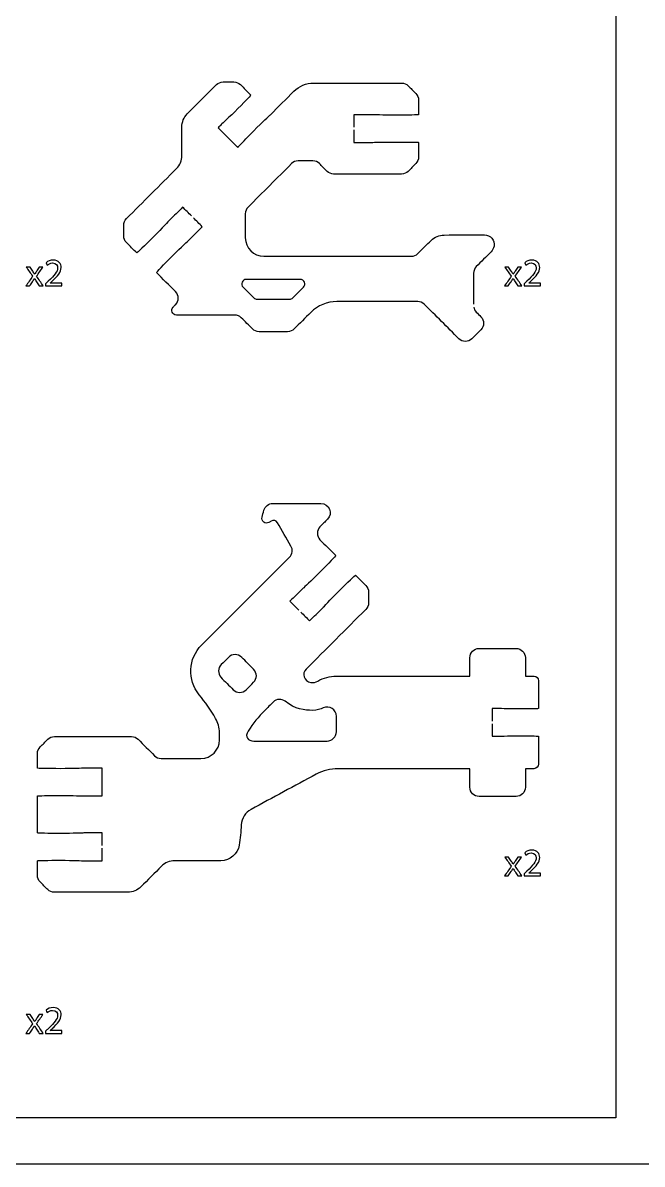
# Model space of a CAD drawing. Extents: x 0 to 395, y 205 to 450.
# Drawn here: x 208.2 to 275.1, y 205 to 328.3 of the extents above; entities that cross this region are included whole.
import ezdxf

# ---------------------------------------------------------------- set-up
doc = ezdxf.new("R2010")
doc.units = 0
doc.header["$MEASUREMENT"] = 0
doc.layers.add('DEFAULT', color=18, linetype='CONTINUOUS')

msp = doc.modelspace()

# ---------------------------------------------------------------- linework, layer by layer
at = {"layer": 'DEFAULT', "color": 18}
for points in [[(395, 205), (0, 205), (0, 450), (395, 450)], [(272.24, 210), (125.56, 210), (125.56, 445), (272.24, 445)]]:
    msp.add_lwpolyline(points, close=True, dxfattribs=at)
at = {"layer": 'DEFAULT', "color": 1}
for points, knots in [([(226.38, 307.47), (226.07, 307.79), (225.75, 308.1), (225.43, 308.42), (224.96, 307.95), (224.48, 307.48), (224.01, 307.01), (223.92, 306.92), (223.26, 306.18), (222.28, 305.21), (221.31, 304.24), (220.51, 303.47), (220.48, 303.47), (220.11, 303.85), (219.73, 304.22), (219.36, 304.59), (219.17, 304.78), (219.06, 305.03), (219.06, 305.3), (219.06, 305.69), (219.06, 306.08), (219.06, 306.47), (219.06, 306.74), (219.17, 306.99), (219.36, 307.18), (221.16, 308.98), (222.96, 310.78), (224.76, 312.58), (225.14, 312.95), (225.35, 313.46), (225.35, 313.99), (225.35, 315.02), (225.35, 316.05), (225.35, 317.08), (225.35, 317.61), (225.56, 318.12), (225.93, 318.5), (226.98, 319.55), (228.04, 320.6), (229.09, 321.66), (229.28, 321.84), (229.53, 321.95), (229.8, 321.95), (230.19, 321.95), (230.58, 321.95), (230.97, 321.95), (231.23, 321.95), (231.48, 321.84), (231.67, 321.66), (232.05, 321.28), (232.42, 320.91), (232.79, 320.53), (232.81, 320.51), (232.39, 320.06), (231.41, 319.08), (230.44, 318.11), (229.7, 317.44), (229.61, 317.35), (229.49, 317.23), (229.38, 317.12), (229.26, 317), (229.97, 316.29), (230.67, 315.58), (231.38, 314.88), (231.5, 314.99), (231.61, 315.11), (231.73, 315.23), (231.82, 315.32), (232.49, 316.06), (233.46, 317.03), (234.44, 318.01), (234.8, 318.3), (234.92, 318.41), (235.76, 319.26), (236.61, 320.1), (237.45, 320.95), (238.01, 321.51), (238.78, 321.83), (239.58, 321.83), (242.75, 321.83), (245.92, 321.83), (249.09, 321.83), (249.35, 321.83), (249.61, 321.72), (249.79, 321.54), (250.07, 321.26), (250.35, 320.98), (250.62, 320.71), (250.81, 320.52), (250.92, 320.27), (250.92, 320), (250.92, 319.47), (250.92, 318.94), (250.92, 318.41), (250.92, 318.39), (249.8, 318.36), (248.41, 318.36), (247.03, 318.36), (246.04, 318.41), (245.91, 318.41), (245.25, 318.41), (244.58, 318.41), (243.92, 318.41), (243.92, 317.96), (243.92, 317.52), (243.92, 317.07)], [0, 0, 0, 0, 3.832519, 3.832519, 3.832519, 9.503515, 9.503515, 9.503515, 10.503515, 10.503515, 10.503515, 11.503515, 11.503515, 11.503515, 15.986572, 15.986572, 15.986572, 16.986572, 16.986572, 16.986572, 20.316572, 20.316572, 20.316572, 21.316572, 21.316572, 21.316572, 42.968186, 42.968186, 42.968186, 43.968186, 43.968186, 43.968186, 52.728186, 52.728186, 52.728186, 53.728186, 53.728186, 53.728186, 66.385398, 66.385398, 66.385398, 67.385398, 67.385398, 67.385398, 70.705398, 70.705398, 70.705398, 71.705398, 71.705398, 71.705398, 76.202597, 76.202597, 76.202597, 77.202597, 77.202597, 77.202597, 78.202597, 78.202597, 78.202597, 79.61681, 79.61681, 79.61681, 88.123308, 88.123308, 88.123308, 89.537522, 89.537522, 89.537522, 90.537522, 90.537522, 90.537522, 91.547522, 91.547522, 91.547522, 101.701575, 101.701575, 101.701575, 102.701575, 102.701575, 102.701575, 129.651575, 129.651575, 129.651575, 130.651575, 130.651575, 130.651575, 133.974977, 133.974977, 133.974977, 134.974977, 134.974977, 134.974977, 139.464977, 139.464977, 139.464977, 140.464977, 140.464977, 140.464977, 141.464977, 141.464977, 141.464977, 147.124977, 147.124977, 147.124977, 150.944977, 150.944977, 150.944977, 150.944977]), ([(243.92, 316.77), (243.92, 316.32), (243.92, 315.87), (243.92, 315.42), (244.58, 315.42), (245.25, 315.42), (245.91, 315.42), (246.04, 315.42), (247.03, 315.46), (248.41, 315.46), (249.8, 315.46), (250.92, 315.44), (250.92, 315.42), (250.92, 314.89), (250.92, 314.36), (250.92, 313.83), (250.92, 313.56), (250.81, 313.31), (250.62, 313.12), (250.35, 312.84), (250.07, 312.57), (249.8, 312.29), (249.61, 312.11), (249.36, 312), (249.09, 312), (246.64, 312), (244.19, 312), (241.74, 312), (241.48, 312), (241.22, 312.11), (241.03, 312.29), (240.76, 312.57), (240.48, 312.84), (240.21, 313.12), (240.02, 313.31), (239.77, 313.41), (239.5, 313.41), (238.97, 313.41), (238.44, 313.41), (237.9, 313.41), (237.64, 313.41), (237.38, 313.31), (237.2, 313.12), (235.63, 311.56), (234.06, 309.99), (232.5, 308.42), (232.31, 308.24), (232.2, 307.98), (232.2, 307.71), (232.2, 306.85), (232.2, 305.98), (232.2, 305.12), (232.2, 304.01), (233.1, 303.12), (234.2, 303.12), (239.52, 303.12), (244.83, 303.12), (250.14, 303.12), (250.41, 303.12), (250.66, 303.22), (250.85, 303.41), (251.32, 303.88), (251.8, 304.36), (252.27, 304.83), (252.64, 305.2), (253.15, 305.41), (253.68, 305.41), (255.14, 305.42), (256.59, 305.42), (258.05, 305.42), (258.68, 305.42), (259.19, 304.85), (259.08, 304.19), (259.04, 303.96), (258.92, 303.75), (258.75, 303.59), (258.22, 303.06), (257.69, 302.53), (257.16, 302), (256.98, 301.81), (256.87, 301.55), (256.87, 301.29), (256.87, 300.17), (256.87, 299.05), (256.87, 297.93)], [0, 0, 0, 0, 3.83, 3.83, 3.83, 9.49, 9.49, 9.49, 10.49, 10.49, 10.49, 11.49, 11.49, 11.49, 15.99, 15.99, 15.99, 16.99, 16.99, 16.99, 20.292196, 20.292196, 20.292196, 21.292196, 21.292196, 21.292196, 42.132196, 42.132196, 42.132196, 43.132196, 43.132196, 43.132196, 46.441456, 46.441456, 46.441456, 47.441456, 47.441456, 47.441456, 51.981456, 51.981456, 51.981456, 52.981456, 52.981456, 52.981456, 71.818781, 71.818781, 71.818781, 72.818781, 72.818781, 72.818781, 80.178781, 80.178781, 80.178781, 81.178781, 81.178781, 81.178781, 126.358781, 126.358781, 126.358781, 127.358781, 127.358781, 127.358781, 133.050995, 133.050995, 133.050995, 134.050995, 134.050995, 134.050995, 146.420999, 146.420999, 146.420999, 147.420999, 147.420999, 147.420999, 148.420999, 148.420999, 148.420999, 154.792035, 154.792035, 154.792035, 155.792035, 155.792035, 155.792035, 165.322035, 165.322035, 165.322035, 165.322035]), ([(256.88, 297.63), (256.91, 297.42), (257.01, 297.22), (257.16, 297.07), (257.33, 296.91), (257.49, 296.75), (257.65, 296.58), (258.04, 296.19), (258.04, 295.56), (257.65, 295.17), (257.33, 294.85), (257.01, 294.52), (256.68, 294.2), (256.3, 293.81), (255.66, 293.81), (255.27, 294.2), (254.03, 295.45), (252.79, 296.69), (251.54, 297.93), (251.36, 298.12), (251.1, 298.22), (250.84, 298.22), (247.93, 298.22), (245.02, 298.22), (242.1, 298.22), (241.04, 298.22), (240.03, 297.8), (239.27, 297.05), (238.68, 296.45), (238.08, 295.85), (237.48, 295.26), (237.3, 295.07), (237.04, 294.96), (236.77, 294.96), (235.75, 294.96), (234.72, 294.96), (233.69, 294.96), (233.42, 294.96), (233.17, 295.07), (232.98, 295.26), (232.58, 295.66), (232.18, 296.06), (231.77, 296.46), (231.59, 296.65), (231.33, 296.76), (231.07, 296.76), (228.96, 296.76), (226.86, 296.76), (224.75, 296.76), (224.31, 296.76), (224.08, 297.3), (224.4, 297.61), (224.49, 297.7), (224.57, 297.79), (224.66, 297.88), (225.05, 298.27), (225.05, 298.9), (224.66, 299.29), (223.97, 299.98), (223.29, 300.67), (222.6, 301.35), (222.6, 301.39), (223.37, 302.19), (224.33, 303.16), (225.31, 304.13), (226.05, 304.8), (226.14, 304.89), (226.61, 305.36), (227.08, 305.83), (227.55, 306.3), (227.23, 306.62), (226.91, 306.94), (226.6, 307.26)], [0, 0, 0, 0, 1, 1, 1, 2.951615, 2.951615, 2.951615, 3.951615, 3.951615, 3.951615, 7.82656, 7.82656, 7.82656, 8.82656, 8.82656, 8.82656, 23.774797, 23.774797, 23.774797, 24.774797, 24.774797, 24.774797, 49.534797, 49.534797, 49.534797, 50.534797, 50.534797, 50.534797, 57.719002, 57.719002, 57.719002, 58.719002, 58.719002, 58.719002, 67.459002, 67.459002, 67.459002, 68.459002, 68.459002, 68.459002, 73.295613, 73.295613, 73.295613, 74.295613, 74.295613, 74.295613, 92.195613, 92.195613, 92.195613, 93.195613, 93.195613, 93.195613, 94.249225, 94.249225, 94.249225, 95.249225, 95.249225, 95.249225, 103.522375, 103.522375, 103.522375, 104.522375, 104.522375, 104.522375, 105.522375, 105.522375, 105.522375, 111.186304, 111.186304, 111.186304, 115.004681, 115.004681, 115.004681, 115.004681]), ([(238.48, 299.77), (238.1, 299.38), (237.72, 298.99), (237.33, 298.61), (237.24, 298.52), (237.11, 298.46), (236.97, 298.46), (235.81, 298.46), (234.65, 298.46), (233.48, 298.46), (233.35, 298.46), (233.22, 298.52), (233.13, 298.61), (232.74, 298.99), (232.36, 299.38), (231.97, 299.77), (231.66, 300.08), (231.88, 300.62), (232.32, 300.62), (234.26, 300.62), (236.2, 300.62), (238.13, 300.62), (238.58, 300.62), (238.8, 300.08), (238.48, 299.77)], [1, 1, 1, 1, 5.631555, 5.631555, 5.631555, 6.631555, 6.631555, 6.631555, 16.531555, 16.531555, 16.531555, 17.531555, 17.531555, 17.531555, 22.16311, 22.16311, 22.16311, 23.16311, 23.16311, 23.16311, 39.62311, 39.62311, 39.62311, 40.62311, 40.62311, 40.62311, 40.62311]), ([(216.74, 239.44), (216.74, 239.89), (216.74, 240.34), (216.74, 240.79), (216.07, 240.79), (215.41, 240.79), (214.74, 240.79), (214.61, 240.79), (213.62, 240.74), (212.24, 240.74), (210.9, 240.74), (209.81, 240.76), (209.74, 240.79), (209.74, 242.12), (209.74, 243.46), (209.74, 244.79), (209.81, 244.82), (210.9, 244.84), (212.24, 244.84), (213.62, 244.84), (214.61, 244.79), (214.74, 244.79), (215.41, 244.79), (216.07, 244.79), (216.74, 244.79), (216.74, 245.79), (216.74, 246.79), (216.74, 247.79), (216.07, 247.79), (215.41, 247.79), (214.74, 247.79), (214.61, 247.79), (213.62, 247.74), (212.24, 247.74), (210.86, 247.74), (209.74, 247.76), (209.74, 247.79), (209.74, 248.32), (209.74, 248.85), (209.74, 249.38), (209.74, 249.65), (209.85, 249.9), (210.04, 250.09), (210.31, 250.37), (210.59, 250.64), (210.87, 250.92), (211.05, 251.1), (211.3, 251.21), (211.57, 251.21), (214.35, 251.21), (217.13, 251.21), (219.91, 251.21), (220.17, 251.21), (220.43, 251.1), (220.61, 250.92), (221.21, 250.32), (221.8, 249.73), (222.4, 249.14), (222.58, 248.95), (222.84, 248.84), (223.1, 248.84), (224.54, 248.84), (225.97, 248.84), (227.41, 248.84), (228.51, 248.84), (229.41, 249.74), (229.41, 250.84), (229.41, 251.11), (229.41, 251.37), (229.41, 251.64), (229.41, 252.18), (229.26, 252.71), (228.99, 253.17), (228.46, 254.07), (227.87, 254.92), (227.21, 255.73), (225.92, 257.33), (226.02, 259.64), (227.48, 261.1), (228.93, 262.55), (230.38, 264), (231.84, 265.46), (233.55, 267.17), (235.26, 268.88), (236.97, 270.59), (237.29, 270.92), (237.36, 271.41), (237.13, 271.8), (236.65, 272.64), (236.16, 273.48), (235.68, 274.32), (235.54, 274.56), (235.24, 274.64), (235, 274.5), (234.91, 274.45), (234.83, 274.4), (234.74, 274.35), (234.36, 274.13), (233.9, 274.49), (234.01, 274.92), (234.08, 275.16), (234.14, 275.41), (234.21, 275.66), (234.33, 276.1), (234.72, 276.4), (235.17, 276.4), (236.91, 276.4), (238.64, 276.4), (240.37, 276.4), (241.26, 276.4), (241.71, 275.32), (241.08, 274.69), (240.81, 274.43), (240.54, 274.16), (240.27, 273.89), (239.89, 273.5), (239.89, 272.87), (240.27, 272.48), (240.84, 271.91), (241.41, 271.34), (241.98, 270.77), (241.98, 270.74), (241.21, 269.94), (240.25, 268.97), (239.27, 267.99), (238.54, 267.33), (238.45, 267.24), (237.98, 266.77), (237.5, 266.3), (237.03, 265.83), (237.35, 265.51), (237.67, 265.19), (237.99, 264.87)], [0, 0, 0, 0, 3.82, 3.82, 3.82, 9.49, 9.49, 9.49, 10.49, 10.49, 10.49, 11.49, 11.49, 11.49, 22.83, 22.83, 22.83, 23.83, 23.83, 23.83, 24.83, 24.83, 24.83, 30.5, 30.5, 30.5, 39, 39, 39, 44.67, 44.67, 44.67, 45.67, 45.67, 45.67, 46.692361, 46.692361, 46.692361, 51.192361, 51.192361, 51.192361, 52.192361, 52.192361, 52.192361, 55.501651, 55.501651, 55.501651, 56.501651, 56.501651, 56.501651, 80.131651, 80.131651, 80.131651, 81.131651, 81.131651, 81.131651, 88.273429, 88.273429, 88.273429, 89.273429, 89.273429, 89.273429, 101.473429, 101.473429, 101.473429, 102.473429, 102.473429, 102.473429, 104.733429, 104.733429, 104.733429, 105.733429, 105.733429, 105.733429, 106.733429, 106.733429, 106.733429, 107.733429, 107.733429, 107.733429, 125.213109, 125.213109, 125.213109, 145.804058, 145.804058, 145.804058, 146.804058, 146.804058, 146.804058, 155.033821, 155.033821, 155.033821, 156.033821, 156.033821, 156.033821, 156.867368, 156.867368, 156.867368, 157.867368, 157.867368, 157.867368, 160.053003, 160.053003, 160.053003, 161.053003, 161.053003, 161.053003, 175.783003, 175.783003, 175.783003, 176.783003, 176.783003, 176.783003, 179.993268, 179.993268, 179.993268, 180.993268, 180.993268, 180.993268, 187.830994, 187.830994, 187.830994, 188.830994, 188.830994, 188.830994, 189.830994, 189.830994, 189.830994, 195.50199, 195.50199, 195.50199, 199.334509, 199.334509, 199.334509, 199.334509]), ([(238.2, 264.66), (238.52, 264.34), (238.84, 264.02), (239.15, 263.71), (239.62, 264.18), (240.1, 264.65), (240.57, 265.12), (240.66, 265.21), (241.32, 265.95), (242.3, 266.92), (243.27, 267.89), (244.07, 268.65), (244.1, 268.65), (244.48, 268.28), (244.85, 267.91), (245.22, 267.53), (245.41, 267.35), (245.52, 267.09), (245.52, 266.82), (245.52, 266.43), (245.52, 266.04), (245.52, 265.65), (245.52, 265.39), (245.41, 265.13), (245.22, 264.95), (243.07, 262.79), (240.91, 260.64), (238.76, 258.48), (238.31, 258.03), (238.49, 257.19), (239.29, 257.05), (239.54, 257.01), (239.81, 257.07), (240.03, 257.2), (240.64, 257.55), (241.33, 257.74), (242.04, 257.74), (246.84, 257.74), (251.65, 257.74), (256.46, 257.74), (256.46, 258.4), (256.46, 259.07), (256.46, 259.73), (256.46, 260.29), (256.9, 260.73), (257.46, 260.73), (258.79, 260.73), (260.13, 260.73), (261.46, 260.73), (262.01, 260.73), (262.46, 260.29), (262.46, 259.74), (262.46, 259.07), (262.46, 258.4), (262.46, 257.74), (262.77, 257.74), (263.08, 257.74), (263.4, 257.74), (263.67, 257.74), (263.89, 257.51), (263.89, 257.24), (263.89, 256.24), (263.89, 255.24), (263.89, 254.24), (263.89, 254.21), (263.28, 254.19), (261.89, 254.19), (260.51, 254.19), (259.52, 254.24), (259.39, 254.24), (259.22, 254.24), (259.06, 254.24), (258.89, 254.24), (258.89, 253.79), (258.89, 253.34), (258.89, 252.89)], [0, 0, 0, 0, 3.818377, 3.818377, 3.818377, 9.489373, 9.489373, 9.489373, 10.489373, 10.489373, 10.489373, 11.489373, 11.489373, 11.489373, 15.986572, 15.986572, 15.986572, 16.986572, 16.986572, 16.986572, 20.306572, 20.306572, 20.306572, 21.306572, 21.306572, 21.306572, 47.229107, 47.229107, 47.229107, 48.229107, 48.229107, 48.229107, 49.229107, 49.229107, 49.229107, 50.229107, 50.229107, 50.229107, 91.099107, 91.099107, 91.099107, 96.759107, 96.759107, 96.759107, 97.759107, 97.759107, 97.759107, 109.099107, 109.099107, 109.099107, 110.099107, 110.099107, 110.099107, 115.769107, 115.769107, 115.769107, 118.429107, 118.429107, 118.429107, 119.429107, 119.429107, 119.429107, 127.939107, 127.939107, 127.939107, 128.939107, 128.939107, 128.939107, 129.939107, 129.939107, 129.939107, 131.359107, 131.359107, 131.359107, 135.179107, 135.179107, 135.179107, 135.179107]), ([(230.9, 256.27), (230.45, 256.72), (230, 257.17), (229.55, 257.62), (229.22, 258.03), (229.24, 258.62), (229.6, 258.98), (229.86, 259.24), (230.13, 259.51), (230.39, 259.77), (230.78, 260.16), (231.41, 260.16), (231.81, 259.77), (232.24, 259.34), (232.67, 258.91), (233.1, 258.48), (233.49, 258.09), (233.49, 257.46), (233.1, 257.07), (232.84, 256.8), (232.57, 256.54), (232.31, 256.27), (231.92, 255.88), (231.28, 255.88), (230.9, 256.27)], [0, 0, 0, 0, 5.402296, 5.402296, 5.402296, 6.402296, 6.402296, 6.402296, 9.584276, 9.584276, 9.584276, 10.584276, 10.584276, 10.584276, 15.767374, 15.767374, 15.767374, 16.767374, 16.767374, 16.767374, 19.949354, 19.949354, 19.949354, 20.949354, 20.949354, 20.949354, 20.949354]), ([(242.04, 251.73), (242.04, 251.18), (241.59, 250.73), (241.04, 250.73), (238.4, 250.73), (235.75, 250.73), (233.11, 250.73), (232.52, 250.73), (232.06, 251.14), (232.52, 251.81), (233.03, 252.61), (233.63, 253.36), (234.31, 254.03), (234.61, 254.33), (234.91, 254.63), (235.21, 254.94), (235.56, 255.29), (236.13, 255.33), (236.52, 255.02), (237.56, 254.16), (238.64, 254.04), (239.46, 254.04), (239.98, 254.04), (240.32, 254.16), (240.63, 254.31), (241.29, 254.61), (242.04, 254.12), (242.04, 253.39), (242.04, 252.84), (242.04, 252.29), (242.04, 251.73)], [4.71, 4.71, 4.71, 4.71, 5.71, 5.71, 5.71, 28.2, 28.2, 28.2, 29.2, 29.2, 29.2, 30.2, 30.2, 30.2, 33.813323, 33.813323, 33.813323, 34.813323, 34.813323, 34.813323, 35.813323, 35.813323, 35.813323, 36.813323, 36.813323, 36.813323, 37.813323, 37.813323, 37.813323, 42.523323, 42.523323, 42.523323, 42.523323]), ([(258.89, 252.59), (258.89, 252.14), (258.89, 251.69), (258.89, 251.24), (259.06, 251.24), (259.22, 251.24), (259.39, 251.24), (259.52, 251.24), (260.51, 251.29), (261.89, 251.29), (263.28, 251.29), (263.89, 251.26), (263.89, 251.24), (263.89, 250.24), (263.89, 249.24), (263.89, 248.24), (263.89, 247.96), (263.67, 247.74), (263.39, 247.74), (263.08, 247.74), (262.77, 247.74), (262.46, 247.74), (262.46, 247.07), (262.46, 246.4), (262.46, 245.74), (262.46, 245.18), (262.01, 244.74), (261.46, 244.74), (260.13, 244.74), (258.79, 244.74), (257.46, 244.74), (256.91, 244.74), (256.46, 245.19), (256.46, 245.74), (256.46, 246.41), (256.46, 247.07), (256.46, 247.74), (251.71, 247.74), (246.97, 247.74), (242.23, 247.73), (241.4, 247.73), (240.59, 247.53), (239.86, 247.14), (237.51, 245.87), (235.16, 244.6), (232.82, 243.34), (232.2, 243), (231.81, 242.38), (231.77, 241.68), (231.73, 240.93), (231.65, 240.2), (231.54, 239.48), (231.38, 238.51), (230.54, 237.79), (229.56, 237.79), (227.89, 237.79), (226.23, 237.79), (224.57, 237.79), (224.04, 237.79), (223.53, 237.58), (223.15, 237.2), (222.41, 236.46), (221.66, 235.71), (220.91, 234.96), (220.53, 234.59), (220.03, 234.38), (219.5, 234.38), (216.85, 234.38), (214.21, 234.38), (211.57, 234.38), (211.3, 234.38), (211.05, 234.48), (210.86, 234.67), (210.59, 234.94), (210.31, 235.22), (210.03, 235.5), (209.85, 235.68), (209.74, 235.94), (209.74, 236.21), (209.74, 236.73), (209.74, 237.26), (209.74, 237.79), (209.81, 237.82), (210.9, 237.84), (212.24, 237.84), (213.62, 237.84), (214.61, 237.79), (214.74, 237.79), (215.41, 237.79), (216.07, 237.79), (216.74, 237.79), (216.74, 238.24), (216.74, 238.69), (216.74, 239.14)], [0, 0, 0, 0, 3.82, 3.82, 3.82, 5.24, 5.24, 5.24, 6.24, 6.24, 6.24, 7.24, 7.24, 7.24, 15.74, 15.74, 15.74, 16.74, 16.74, 16.74, 19.39, 19.39, 19.39, 25.06, 25.06, 25.06, 26.06, 26.06, 26.06, 37.4, 37.4, 37.4, 38.4, 38.4, 38.4, 44.06, 44.06, 44.06, 84.390001, 84.390001, 84.390001, 85.390001, 85.390001, 85.390001, 108.070268, 108.070268, 108.070268, 109.070268, 109.070268, 109.070268, 110.070268, 110.070268, 110.070268, 111.070268, 111.070268, 111.070268, 125.210268, 125.210268, 125.210268, 126.210268, 126.210268, 126.210268, 135.204666, 135.204666, 135.204666, 136.204666, 136.204666, 136.204666, 158.664666, 158.664666, 158.664666, 159.664666, 159.664666, 159.664666, 162.988068, 162.988068, 162.988068, 163.988068, 163.988068, 163.988068, 168.478068, 168.478068, 168.478068, 169.478068, 169.478068, 169.478068, 170.478068, 170.478068, 170.478068, 176.148068, 176.148068, 176.148068, 179.978068, 179.978068, 179.978068, 179.978068])]:
    msp.add_open_spline(points, degree=3, knots=knots, dxfattribs=at)
at = {"layer": 'DEFAULT', "color": 18}
for points, knots in [([(210.61, 299.9), (210.61, 299.98), (210.61, 300.05), (210.61, 300.13), (210.71, 300.22), (210.8, 300.32), (210.9, 300.41), (211.6, 301.08), (211.92, 301.44), (211.92, 301.85), (211.92, 302.13), (211.79, 302.39), (211.38, 302.39), (211.13, 302.39), (210.92, 302.26), (210.79, 302.16), (210.75, 302.24), (210.72, 302.33), (210.68, 302.42), (210.87, 302.58), (211.14, 302.7), (211.45, 302.7), (212.05, 302.7), (212.3, 302.29), (212.3, 301.9), (212.3, 301.39), (211.93, 300.98), (211.35, 300.42), (211.28, 300.35), (211.2, 300.29), (211.13, 300.21), (211.54, 300.21), (211.95, 300.21), (212.36, 300.21), (212.36, 300.11), (212.36, 300), (212.36, 299.9), (211.78, 299.9), (211.19, 299.9), (210.61, 299.9)], [4.977, 4.977, 4.977, 4.977, 5.625, 5.625, 5.625, 6.777709, 6.777709, 6.777709, 7.777709, 7.777709, 7.777709, 8.777709, 8.777709, 8.777709, 9.777709, 9.777709, 9.777709, 10.593151, 10.593151, 10.593151, 11.593151, 11.593151, 11.593151, 12.593151, 12.593151, 12.593151, 13.593151, 13.593151, 13.593151, 14.466036, 14.466036, 14.466036, 17.968036, 17.968036, 17.968036, 18.844036, 18.844036, 18.844036, 23.821036, 23.821036, 23.821036, 23.821036]), ([(262.32, 299.9), (262.32, 299.98), (262.32, 300.05), (262.32, 300.13), (262.42, 300.22), (262.51, 300.32), (262.61, 300.41), (263.31, 301.08), (263.63, 301.44), (263.63, 301.85), (263.63, 302.13), (263.5, 302.39), (263.09, 302.39), (262.84, 302.39), (262.63, 302.26), (262.51, 302.16), (262.47, 302.24), (262.43, 302.33), (262.39, 302.42), (262.58, 302.58), (262.85, 302.7), (263.17, 302.7), (263.76, 302.7), (264.01, 302.29), (264.01, 301.9), (264.01, 301.39), (263.64, 300.98), (263.06, 300.42), (262.99, 300.35), (262.91, 300.29), (262.84, 300.21), (263.25, 300.21), (263.66, 300.21), (264.08, 300.21), (264.08, 300.11), (264.08, 300), (264.08, 299.9), (263.49, 299.9), (262.9, 299.9), (262.32, 299.9)], [4.977, 4.977, 4.977, 4.977, 5.625, 5.625, 5.625, 6.777709, 6.777709, 6.777709, 7.777709, 7.777709, 7.777709, 8.777709, 8.777709, 8.777709, 9.777709, 9.777709, 9.777709, 10.594062, 10.594062, 10.594062, 11.594062, 11.594062, 11.594062, 12.594062, 12.594062, 12.594062, 13.594062, 13.594062, 13.594062, 14.466947, 14.466947, 14.466947, 17.968947, 17.968947, 17.968947, 18.845947, 18.845947, 18.845947, 23.822947, 23.822947, 23.822947, 23.822947]), ([(208.94, 301.95), (209.04, 301.8), (209.13, 301.66), (209.23, 301.51), (209.31, 301.39), (209.37, 301.29), (209.44, 301.17), (209.44, 301.17), (209.45, 301.17), (209.45, 301.17), (209.52, 301.3), (209.59, 301.4), (209.66, 301.51), (209.75, 301.66), (209.85, 301.8), (209.94, 301.95), (210.08, 301.95), (210.21, 301.95), (210.34, 301.95), (210.11, 301.62), (209.88, 301.29), (209.65, 300.96), (209.89, 300.61), (210.13, 300.25), (210.37, 299.9), (210.23, 299.9), (210.08, 299.9), (209.94, 299.9), (209.84, 300.05), (209.74, 300.21), (209.64, 300.36), (209.56, 300.48), (209.49, 300.59), (209.41, 300.72), (209.35, 300.59), (209.27, 300.49), (209.2, 300.36), (209.1, 300.21), (209, 300.05), (208.9, 299.9), (208.77, 299.9), (208.63, 299.9), (208.49, 299.9), (208.73, 300.25), (208.98, 300.6), (209.22, 300.95), (208.99, 301.28), (208.76, 301.61), (208.53, 301.95), (208.66, 301.95), (208.8, 301.95), (208.94, 301.95)], [1.176, 1.176, 1.176, 1.176, 2.672308, 2.672308, 2.672308, 3.672308, 3.672308, 3.672308, 3.708308, 3.708308, 3.708308, 4.708308, 4.708308, 4.708308, 6.188538, 6.188538, 6.188538, 7.326538, 7.326538, 7.326538, 10.760447, 10.760447, 10.760447, 14.386123, 14.386123, 14.386123, 15.585123, 15.585123, 15.585123, 17.146138, 17.146138, 17.146138, 18.169138, 18.169138, 18.169138, 19.169138, 19.169138, 19.169138, 20.722556, 20.722556, 20.722556, 21.886556, 21.886556, 21.886556, 25.496184, 25.496184, 25.496184, 28.953882, 28.953882, 28.953882, 30.129882, 30.129882, 30.129882, 30.129882]), ([(260.65, 301.95), (260.75, 301.8), (260.85, 301.66), (260.94, 301.51), (261.02, 301.39), (261.08, 301.29), (261.15, 301.17), (261.15, 301.17), (261.16, 301.17), (261.16, 301.17), (261.23, 301.3), (261.3, 301.4), (261.37, 301.51), (261.46, 301.66), (261.56, 301.8), (261.65, 301.95), (261.79, 301.95), (261.92, 301.95), (262.06, 301.95), (261.82, 301.62), (261.59, 301.29), (261.36, 300.96), (261.6, 300.61), (261.84, 300.25), (262.08, 299.9), (261.94, 299.9), (261.8, 299.9), (261.65, 299.9), (261.55, 300.05), (261.45, 300.21), (261.35, 300.36), (261.27, 300.48), (261.21, 300.59), (261.13, 300.72), (261.06, 300.59), (260.99, 300.49), (260.91, 300.36), (260.81, 300.21), (260.71, 300.05), (260.61, 299.9), (260.48, 299.9), (260.34, 299.9), (260.2, 299.9), (260.45, 300.25), (260.69, 300.6), (260.93, 300.95), (260.7, 301.28), (260.47, 301.61), (260.24, 301.95), (260.37, 301.95), (260.51, 301.95), (260.65, 301.95)], [0, 0, 0, 0, 1.495475, 1.495475, 1.495475, 2.495475, 2.495475, 2.495475, 2.531475, 2.531475, 2.531475, 3.531475, 3.531475, 3.531475, 5.010871, 5.010871, 5.010871, 6.148871, 6.148871, 6.148871, 9.58278, 9.58278, 9.58278, 13.208456, 13.208456, 13.208456, 14.407456, 14.407456, 14.407456, 15.969309, 15.969309, 15.969309, 16.992309, 16.992309, 16.992309, 17.992309, 17.992309, 17.992309, 19.546569, 19.546569, 19.546569, 20.710569, 20.710569, 20.710569, 24.321018, 24.321018, 24.321018, 27.777893, 27.777893, 27.777893, 28.953893, 28.953893, 28.953893, 28.953893]), ([(260.65, 238.19), (260.75, 238.05), (260.85, 237.9), (260.94, 237.75), (261.02, 237.64), (261.08, 237.53), (261.15, 237.42), (261.15, 237.42), (261.16, 237.42), (261.16, 237.42), (261.23, 237.54), (261.3, 237.65), (261.37, 237.76), (261.46, 237.9), (261.56, 238.05), (261.65, 238.19), (261.79, 238.19), (261.92, 238.19), (262.06, 238.19), (261.82, 237.86), (261.59, 237.53), (261.36, 237.2), (261.6, 236.85), (261.84, 236.5), (262.08, 236.15), (261.94, 236.15), (261.8, 236.15), (261.65, 236.15), (261.55, 236.3), (261.45, 236.45), (261.35, 236.61), (261.27, 236.73), (261.21, 236.84), (261.13, 236.96), (261.06, 236.84), (260.99, 236.73), (260.91, 236.61), (260.81, 236.45), (260.71, 236.3), (260.61, 236.15), (260.48, 236.15), (260.34, 236.15), (260.2, 236.15), (260.45, 236.49), (260.69, 236.84), (260.93, 237.19), (260.7, 237.53), (260.47, 237.86), (260.24, 238.19), (260.37, 238.19), (260.51, 238.19), (260.65, 238.19)], [1.176, 1.176, 1.176, 1.176, 2.672308, 2.672308, 2.672308, 3.672308, 3.672308, 3.672308, 3.708308, 3.708308, 3.708308, 4.708308, 4.708308, 4.708308, 6.188538, 6.188538, 6.188538, 7.326538, 7.326538, 7.326538, 10.760447, 10.760447, 10.760447, 14.386123, 14.386123, 14.386123, 15.585123, 15.585123, 15.585123, 17.146138, 17.146138, 17.146138, 18.169138, 18.169138, 18.169138, 19.169138, 19.169138, 19.169138, 20.722556, 20.722556, 20.722556, 21.886556, 21.886556, 21.886556, 25.496184, 25.496184, 25.496184, 28.953882, 28.953882, 28.953882, 30.129882, 30.129882, 30.129882, 30.129882]), ([(262.32, 236.15), (262.32, 236.22), (262.32, 236.3), (262.32, 236.37), (262.42, 236.47), (262.51, 236.56), (262.61, 236.66), (263.31, 237.33), (263.63, 237.68), (263.63, 238.1), (263.63, 238.38), (263.5, 238.63), (263.09, 238.63), (262.84, 238.63), (262.63, 238.51), (262.51, 238.4), (262.47, 238.49), (262.43, 238.58), (262.39, 238.66), (262.58, 238.82), (262.85, 238.94), (263.17, 238.94), (263.76, 238.94), (264.01, 238.54), (264.01, 238.14), (264.01, 237.64), (263.64, 237.23), (263.06, 236.67), (262.99, 236.6), (262.91, 236.53), (262.84, 236.46), (263.25, 236.46), (263.66, 236.46), (264.08, 236.46), (264.08, 236.35), (264.08, 236.25), (264.08, 236.15), (263.49, 236.15), (262.9, 236.15), (262.32, 236.15)], [4.977, 4.977, 4.977, 4.977, 5.625, 5.625, 5.625, 6.777709, 6.777709, 6.777709, 7.777709, 7.777709, 7.777709, 8.777709, 8.777709, 8.777709, 9.777709, 9.777709, 9.777709, 10.593151, 10.593151, 10.593151, 11.593151, 11.593151, 11.593151, 12.593151, 12.593151, 12.593151, 13.593151, 13.593151, 13.593151, 14.466036, 14.466036, 14.466036, 17.968036, 17.968036, 17.968036, 18.844036, 18.844036, 18.844036, 23.821036, 23.821036, 23.821036, 23.821036]), ([(208.94, 221.18), (209.04, 221.03), (209.13, 220.89), (209.23, 220.74), (209.31, 220.62), (209.37, 220.52), (209.44, 220.41), (209.44, 220.41), (209.45, 220.41), (209.45, 220.41), (209.52, 220.53), (209.59, 220.63), (209.66, 220.74), (209.75, 220.89), (209.85, 221.03), (209.94, 221.18), (210.08, 221.18), (210.21, 221.18), (210.34, 221.18), (210.11, 220.85), (209.88, 220.52), (209.65, 220.19), (209.89, 219.84), (210.13, 219.48), (210.37, 219.13), (210.23, 219.13), (210.08, 219.13), (209.94, 219.13), (209.84, 219.29), (209.74, 219.44), (209.64, 219.59), (209.56, 219.71), (209.49, 219.83), (209.41, 219.95), (209.35, 219.83), (209.27, 219.72), (209.2, 219.59), (209.1, 219.44), (209, 219.29), (208.9, 219.13), (208.77, 219.13), (208.63, 219.13), (208.49, 219.13), (208.73, 219.48), (208.98, 219.83), (209.22, 220.18), (208.99, 220.51), (208.76, 220.85), (208.53, 221.18), (208.66, 221.18), (208.8, 221.18), (208.94, 221.18)], [1.176, 1.176, 1.176, 1.176, 2.673142, 2.673142, 2.673142, 3.673142, 3.673142, 3.673142, 3.709142, 3.709142, 3.709142, 4.709142, 4.709142, 4.709142, 6.190206, 6.190206, 6.190206, 7.328206, 7.328206, 7.328206, 10.762115, 10.762115, 10.762115, 14.387791, 14.387791, 14.387791, 15.586791, 15.586791, 15.586791, 17.146968, 17.146968, 17.146968, 18.169968, 18.169968, 18.169968, 19.169968, 19.169968, 19.169968, 20.722545, 20.722545, 20.722545, 21.887545, 21.887545, 21.887545, 25.496924, 25.496924, 25.496924, 28.955444, 28.955444, 28.955444, 30.131444, 30.131444, 30.131444, 30.131444]), ([(210.61, 219.13), (210.61, 219.21), (210.61, 219.28), (210.61, 219.36), (210.71, 219.45), (210.8, 219.55), (210.9, 219.64), (211.6, 220.31), (211.92, 220.67), (211.92, 221.08), (211.92, 221.36), (211.79, 221.62), (211.38, 221.62), (211.13, 221.62), (210.92, 221.49), (210.79, 221.39), (210.75, 221.47), (210.72, 221.56), (210.68, 221.65), (210.87, 221.81), (211.14, 221.93), (211.45, 221.93), (212.05, 221.93), (212.3, 221.52), (212.3, 221.13), (212.3, 220.62), (211.93, 220.21), (211.35, 219.65), (211.28, 219.58), (211.2, 219.52), (211.13, 219.44), (211.54, 219.44), (211.95, 219.44), (212.36, 219.44), (212.36, 219.34), (212.36, 219.23), (212.36, 219.13), (211.78, 219.13), (211.19, 219.13), (210.61, 219.13)], [4.977, 4.977, 4.977, 4.977, 5.623, 5.623, 5.623, 6.777103, 6.777103, 6.777103, 7.777103, 7.777103, 7.777103, 8.777103, 8.777103, 8.777103, 9.777103, 9.777103, 9.777103, 10.591634, 10.591634, 10.591634, 11.591634, 11.591634, 11.591634, 12.591634, 12.591634, 12.591634, 13.591634, 13.591634, 13.591634, 14.464519, 14.464519, 14.464519, 17.966519, 17.966519, 17.966519, 18.841519, 18.841519, 18.841519, 23.818519, 23.818519, 23.818519, 23.818519])]:
    msp.add_open_spline(points, degree=3, knots=knots, dxfattribs=at)

doc.saveas('drawing.dxf')
